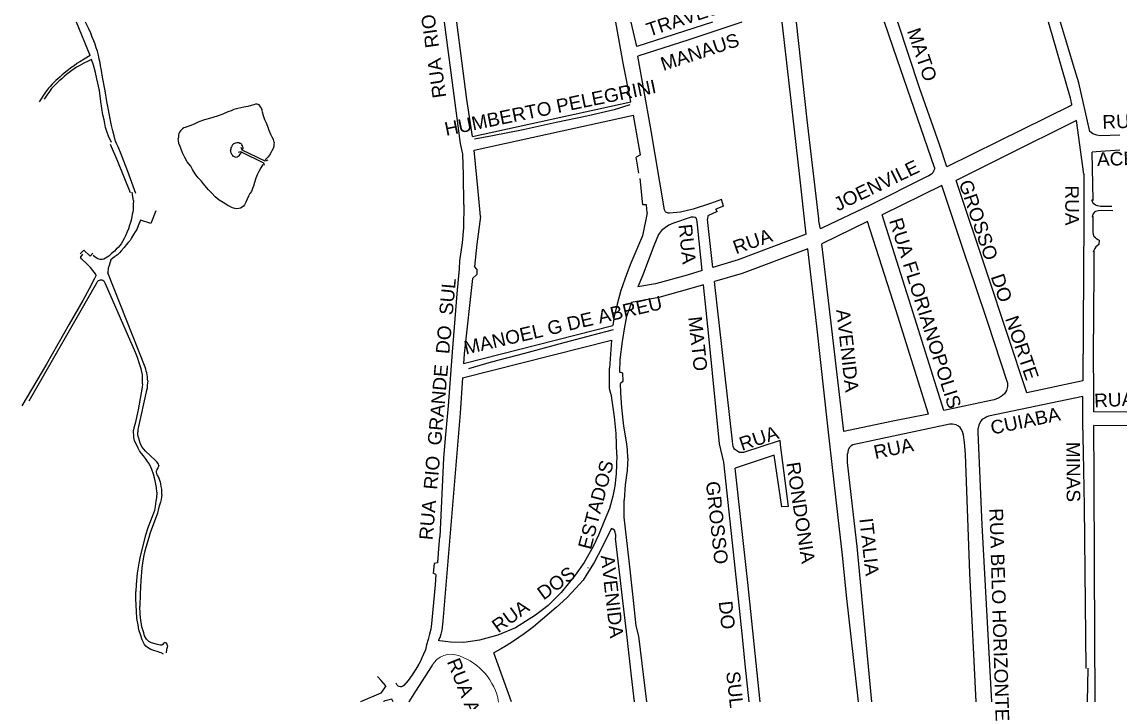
# Model space of a CAD drawing. Header units: millimetres. Extents: x 583 to 26013, y 350 to 21391.
# Drawn here: x 14284 to 15091, y 17384 to 17884 of the extents above; entities that cross this region are included whole.
import ezdxf

# ---------------------------------------------------------------- set-up
doc = ezdxf.new("R2010")
doc.units = ezdxf.units.MM
for name, color, linetype in [('105-QUADRAS_ESTRADAS', 80, 'Continuous'), ('110-CERCA_DE_ARAME', 10, 'Continuous'), ('115-PONTES_E_VIADUTO', 210, 'Continuous'), ('145-', 130, 'Continuous'), ('LINE', 7, 'Continuous')]:
    doc.layers.add(name, color=color, linetype=linetype)
doc.styles.add('EU', font='arial.ttf', dxfattribs={"height": 10})

msp = doc.modelspace()

# ---------------------------------------------------------------- linework, layer by layer
at = {"color": 0, "linetype": 'Continuous'}
for p, q in [((14615.27015, 17799.66581), (14731.67995, 17825.15652)), ((14616.4403, 17789.6851), (14733.53534, 17815.32587)), ((14608.69255, 17632.73041), (14718.54989, 17660.65662)), ((14608.07479, 17622.25533), (14717.43291, 17650.05464)), ((15126.69072, 17596.97483), (15071.98746, 17597.17615)), ((15127.09564, 17586.97327), (15072.0349, 17587.17591))]:
    msp.add_line(p, q, dxfattribs=at)
at = {"color": 0, "linetype": 'Continuous', "lineweight": 20}
msp.add_line((14700.46751, 17482.68237, 3.65138), (14699.71647, 17482.6877, 3.57248), dxfattribs=at)
at = {"color": 0, "linetype": 'Continuous'}
for points in [[(14872.91551, 17732.70241), (14870.95533, 17731.95672)], [(14860.53867, 17727.99399), (14810.4513, 17708.93963), (14792.03351, 17703.49234)], [(14861.8418, 17717.03043), (14813.40602, 17699.07247), (14793.2043, 17693.09756)], [(14784.13578, 17701.15648), (14773.02898, 17697.8715), (14749.89853, 17691.51724), (14736.87177, 17689.09042)], [(14785.19076, 17690.72745), (14775.85411, 17687.96602), (14752.21003, 17681.47065), (14732.17735, 17677.73866)]]:
    msp.add_lwpolyline(points, dxfattribs=at)
at = {"color": 0, "linetype": 'Continuous', "lineweight": 20}
for centre, radius, start, end in [((14599.70638, 17402.63054), 16.36397, 68.57673785, 150.84589757), ((14590.93577, 17376.12418), 44.26844, 10.1197455, 70.54047735)]:
    msp.add_arc(centre, radius, start, end, dxfattribs=at)
at = {"layer": '105-QUADRAS_ESTRADAS', "color": 0, "linetype": 'Continuous'}
for p, q in [((14334.31551, 17859.30241), (14324.31551, 17883.90241)), ((14606.61551, 17794.70241), (14594.81551, 17883.90241)), ((14726.21551, 17852.30241), (14720.71551, 17883.90241)), ((14736.11551, 17866.00241), (14731.91551, 17883.90241)), ((14791.71551, 17883.90241), (14736.11551, 17866.00241)), ((14813.21551, 17883.90241), (14774.31551, 17870.70241)), ((14849.71551, 17824.00241), (14842.81551, 17883.90241)), ((14861.31551, 17811.90241), (14853.41551, 17883.90241)), ((14927.41551, 17856.70241), (14918.21551, 17883.90241)), ((15041.61551, 17873.80241), (15038.51551, 17883.90241)), ((15051.01551, 17871.50241), (15047.51551, 17883.90241)), ((14774.31551, 17870.70241), (14736.71551, 17858.70241)), ((15054.81551, 17828.00241), (15041.61551, 17873.80241)), ((15057.91551, 17848.80241), (15051.01551, 17871.50241)), ((14334.31551, 17859.30241), (14329.91551, 17856.60241)), ((14746.11551, 17806.90241), (14736.71551, 17858.70241)), ((14322.51551, 17851.80241), (14320.21551, 17850.20241)), ((14324.61551, 17853.30241), (14322.51551, 17851.80241)), ((14324.31551, 17850.60241), (14322.51551, 17849.50241)), ((14326.21551, 17851.60241), (14324.31551, 17850.60241)), ((14326.71551, 17854.70241), (14324.61551, 17853.30241)), ((14328.01551, 17852.60241), (14326.21551, 17851.60241)), ((14329.91551, 17856.60241), (14326.71551, 17854.70241)), ((14330.21551, 17853.90241), (14328.01551, 17852.60241)), ((14332.31551, 17854.90241), (14330.21551, 17853.90241)), ((14335.31551, 17856.30241), (14332.31551, 17854.90241)), ((14336.81551, 17852.10241), (14335.31551, 17856.30241)), ((14338.21551, 17846.80241), (14336.81551, 17852.10241)), ((14731.67995, 17825.15652), (14726.21551, 17852.30241)), ((14954.81551, 17776.90241), (14927.41551, 17856.70241)), ((14312.21551, 17843.60241), (14310.51551, 17842.10241)), ((14313.71551, 17845.00241), (14312.21551, 17843.60241)), ((14315.21551, 17843.90241), (14313.41551, 17842.20241)), ((14314.91551, 17846.10241), (14313.71551, 17845.00241)), ((14316.51551, 17847.30241), (14314.91551, 17846.10241)), ((14317.01551, 17845.40241), (14315.21551, 17843.90241)), ((14318.41551, 17848.80241), (14316.51551, 17847.30241)), ((14319.01551, 17846.90241), (14317.01551, 17845.40241)), ((14320.21551, 17850.20241), (14318.41551, 17848.80241)), ((14320.91551, 17848.20241), (14319.01551, 17846.90241)), ((14322.51551, 17849.50241), (14320.91551, 17848.20241)), ((14339.21551, 17842.10241), (14338.21551, 17846.80241)), ((15060.81551, 17839.20241), (15057.91551, 17848.80241)), ((14303.71551, 17835.20241), (14302.21551, 17833.30241)), ((14304.91551, 17836.60241), (14303.71551, 17835.20241)), ((14306.01551, 17835.00241), (14304.51551, 17832.90241)), ((14306.31551, 17838.10241), (14304.91551, 17836.60241)), ((14307.31551, 17836.60241), (14306.01551, 17835.00241)), ((14307.71551, 17839.50241), (14306.31551, 17838.10241)), ((14308.51551, 17837.80241), (14307.31551, 17836.60241)), ((14309.21551, 17840.80241), (14307.71551, 17839.50241)), ((14310.01551, 17839.20241), (14308.51551, 17837.80241)), ((14310.51551, 17842.10241), (14309.21551, 17840.80241)), ((14311.61551, 17840.70241), (14310.01551, 17839.20241)), ((14313.41551, 17842.20241), (14311.61551, 17840.70241)), ((14341.11551, 17833.50241), (14339.21551, 17842.10241)), ((14958.51551, 17793.90241), (14943.81551, 17835.60241)), ((15069.01551, 17803.40241), (15060.81551, 17839.20241)), ((14301.01551, 17831.60241), (14296.91551, 17825.10241)), ((14302.61551, 17830.10241), (14300.41551, 17827.10241)), ((14302.21551, 17833.30241), (14301.01551, 17831.60241)), ((14304.51551, 17832.90241), (14302.61551, 17830.10241)), ((14342.11551, 17825.50241), (14341.11551, 17833.50241)), ((14615.27015, 17799.66581), (14611.21551, 17826.90241)), ((15055.31551, 17826.00241), (15054.81551, 17828.00241)), ((14343.71551, 17815.60241), (14342.11551, 17825.50241)), ((15055.41551, 17822.70241), (15054.81551, 17822.20241)), ((15055.51551, 17824.00241), (15055.31551, 17826.00241)), ((15055.51551, 17824.00241), (15055.41551, 17822.70241)), ((14344.51551, 17812.00241), (14343.71551, 17815.60241)), ((14345.11551, 17809.30241), (14344.51551, 17812.00241)), ((14738.81551, 17786.20241), (14733.53534, 17815.32587)), ((14869.81551, 17739.30241), (14861.31551, 17811.90241)), ((15059.11551, 17811.50241), (15006.01551, 17785.00241)), ((15064.51551, 17772.10241), (15059.11551, 17811.50241)), ((14345.71551, 17806.30241), (14345.11551, 17809.30241)), ((14346.61551, 17803.30241), (14345.71551, 17806.30241)), ((14347.71551, 17799.90241), (14346.61551, 17803.30241)), ((14756.41551, 17745.80241), (14746.11551, 17806.90241)), ((15071.21551, 17801.70241), (15069.01551, 17803.40241)), ((14349.91551, 17795.40241), (14347.71551, 17799.90241)), ((14608.21551, 17786.80241), (14606.61551, 17794.70241)), ((15001.61551, 17796.00241), (14963.81551, 17777.40241)), ((15074.11551, 17800.70241), (15071.21551, 17801.70241)), ((15076.91551, 17800.20241), (15074.11551, 17800.70241)), ((15091.11551, 17800.80241), (15076.91551, 17800.20241)), ((14354.71551, 17781.30241), (14349.21551, 17793.90241)), ((14608.61551, 17771.50241), (14608.21551, 17786.80241)), ((14619.41551, 17759.60241), (14616.4403, 17789.6851)), ((14738.81551, 17786.20241), (14735.71551, 17784.50241)), ((14963.81551, 17777.40241), (14958.51551, 17793.90241)), ((15073.61551, 17788.50241), (15070.71551, 17788.30241)), ((15071.41551, 17752.60241), (15070.71551, 17788.30241)), ((15091.11551, 17789.70241), (15073.61551, 17788.50241)), ((14363.91551, 17758.20241), (14354.71551, 17781.30241)), ((14737.51551, 17772.80241), (14735.71551, 17784.50241)), ((15006.01551, 17785.00241), (14970.71551, 17767.30241)), ((14860.53867, 17727.99399), (14855.61551, 17772.30241)), ((14949.01551, 17770.00241), (14907.01551, 17749.10241)), ((14950.71551, 17770.70241), (14949.01551, 17770.00241)), ((14952.61551, 17772.00241), (14950.71551, 17770.70241)), ((14953.71551, 17773.10241), (14952.61551, 17772.00241)), ((14954.21551, 17774.30241), (14953.71551, 17773.10241)), ((14954.81551, 17775.70241), (14954.21551, 17774.30241)), ((14954.81551, 17776.90241), (14954.81551, 17775.70241)), ((14740.41551, 17749.40241), (14738.51551, 17768.90241)), ((14960.31551, 17763.60241), (14916.41551, 17742.20241)), ((14993.71551, 17698.40241), (14970.71551, 17767.30241)), ((14365.81551, 17755.40241), (14365.11551, 17758.70241)), ((14366.11551, 17752.60241), (14365.81551, 17755.40241)), ((14621.11551, 17740.90241), (14619.41551, 17759.60241)), ((14365.91551, 17746.00241), (14365.61551, 17744.10241)), ((14366.01551, 17748.00241), (14365.91551, 17746.00241)), ((14366.11551, 17752.60241), (14366.01551, 17750.00241)), ((14366.01551, 17750.00241), (14366.01551, 17748.00241)), ((14743.11551, 17749.60241), (14740.41551, 17749.40241)), ((14743.71551, 17743.70241), (14743.11551, 17749.60241)), ((14756.61551, 17745.20241), (14756.41551, 17745.80241)), ((14777.51551, 17746.30241), (14768.21551, 17744.20241)), ((14790.11551, 17750.40241), (14777.51551, 17746.30241)), ((14798.21551, 17753.50241), (14790.11551, 17750.40241)), ((14799.71551, 17748.40241), (14794.11551, 17746.40241)), ((14795.01551, 17744.50241), (14794.11551, 17746.40241)), ((14799.71551, 17748.40241), (14798.21551, 17753.50241)), ((14907.01551, 17749.10241), (14872.91551, 17732.70241)), ((15071.11551, 17751.20241), (15070.51551, 17753.10241)), ((15072.01551, 17750.10241), (15071.11551, 17751.20241)), ((15073.11551, 17749.30241), (15072.01551, 17750.10241)), ((15074.61551, 17748.70241), (15073.11551, 17749.30241)), ((15076.81551, 17748.20241), (15074.61551, 17748.70241)), ((15085.11551, 17748.30241), (15076.81551, 17748.20241)), ((14364.41551, 17738.20241), (14364.01551, 17736.60241)), ((14364.91551, 17740.70241), (14364.41551, 17738.20241)), ((14365.31551, 17742.50241), (14364.91551, 17740.70241)), ((14365.61551, 17744.10241), (14365.31551, 17742.50241)), ((14371.41551, 17738.20241), (14369.71551, 17734.10241)), ((14378.81551, 17735.70241), (14371.41551, 17738.20241)), ((14382.71551, 17745.10241), (14378.81551, 17735.70241)), ((14743.71551, 17743.70241), (14740.21551, 17726.70241)), ((14757.11551, 17744.40241), (14756.61551, 17745.20241)), ((14757.51551, 17744.00241), (14757.11551, 17744.40241)), ((14759.11551, 17743.40241), (14757.51551, 17744.00241)), ((14760.21551, 17743.30241), (14759.11551, 17743.40241)), ((14768.21551, 17744.20241), (14760.21551, 17743.30241)), ((14776.01551, 17740.30241), (14763.11551, 17736.10241)), ((14777.61551, 17740.50241), (14776.01551, 17740.30241)), ((14779.01551, 17740.20241), (14777.61551, 17740.50241)), ((14779.71551, 17739.70241), (14779.01551, 17740.20241)), ((14780.21551, 17738.40241), (14779.71551, 17739.70241)), ((14780.41551, 17737.10241), (14780.21551, 17738.40241)), ((14788.21551, 17741.50241), (14788.01551, 17738.90241)), ((14788.31551, 17736.50241), (14788.01551, 17738.90241)), ((14795.01551, 17744.50241), (14788.21551, 17741.50241)), ((14869.91551, 17737.50241), (14869.81551, 17739.30241)), ((14870.95533, 17731.95672), (14869.91551, 17737.50241)), ((14937.71551, 17674.70241), (14916.41551, 17742.20241)), ((15064.51551, 17739.00241), (15063.91551, 17620.00241)), ((15071.31551, 17742.60241), (15070.71551, 17740.40241)), ((15072.41551, 17744.10241), (15071.31551, 17742.60241)), ((15071.41551, 17729.40241), (15071.41551, 17740.90241)), ((15073.21551, 17744.60241), (15072.41551, 17744.10241)), ((15075.01551, 17745.10241), (15073.21551, 17744.60241)), ((15077.81551, 17745.20241), (15075.01551, 17745.10241)), ((15086.01551, 17745.00241), (15077.81551, 17745.20241)), ((14361.61551, 17729.60241), (14360.41551, 17726.80241)), ((14362.41551, 17731.90241), (14361.61551, 17729.60241)), ((14363.31551, 17734.50241), (14362.41551, 17731.90241)), ((14364.01551, 17736.60241), (14363.31551, 17734.50241)), ((14367.51551, 17729.70241), (14366.11551, 17727.60241)), ((14368.61551, 17731.40241), (14367.51551, 17729.70241)), ((14369.71551, 17734.10241), (14368.61551, 17731.40241)), ((14754.21551, 17730.60241), (14751.91551, 17727.70241)), ((14757.11551, 17732.90241), (14754.21551, 17730.60241)), ((14759.61551, 17734.50241), (14757.11551, 17732.90241)), ((14763.11551, 17736.10241), (14759.61551, 17734.50241)), ((14780.71551, 17734.80241), (14780.41551, 17737.10241)), ((14784.13578, 17701.15648), (14780.71551, 17734.80241)), ((14792.03351, 17703.49234), (14788.31551, 17736.50241)), ((14905.71551, 17737.20241), (14872.01551, 17720.80241)), ((14926.61551, 17671.50241), (14905.71551, 17737.20241)), ((14358.11551, 17722.60241), (14357.01551, 17720.90241)), ((14359.41551, 17724.70241), (14358.11551, 17722.60241)), ((14360.41551, 17726.80241), (14359.41551, 17724.70241)), ((14362.31551, 17721.70241), (14360.91551, 17720.00241)), ((14363.61551, 17723.30241), (14362.31551, 17721.70241)), ((14364.81551, 17725.20241), (14363.61551, 17723.30241)), ((14366.11551, 17727.60241), (14364.81551, 17725.20241)), ((14751.91551, 17727.70241), (14748.61551, 17719.30241)), ((15071.81551, 17727.60241), (15071.41551, 17729.40241)), ((15072.21551, 17726.00241), (15071.81551, 17727.60241)), ((15073.21551, 17725.10241), (15072.21551, 17726.00241)), ((15073.81551, 17724.40241), (15073.21551, 17725.10241)), ((15074.91551, 17723.80241), (15073.81551, 17724.40241)), ((15075.81551, 17723.60241), (15074.91551, 17723.80241)), ((15075.81551, 17723.60241), (15075.51551, 17720.20241)), ((14329.71551, 17716.20241), (14327.01551, 17713.40241)), ((14334.41551, 17711.70241), (14329.71551, 17716.20241)), ((14336.41551, 17713.90241), (14334.41551, 17711.70241)), ((14350.11551, 17713.60241), (14348.01551, 17711.80241)), ((14352.11551, 17715.50241), (14350.11551, 17713.60241)), ((14353.41551, 17716.80241), (14352.11551, 17715.50241)), ((14354.91551, 17718.20241), (14353.41551, 17716.80241)), ((14355.81551, 17714.30241), (14354.31551, 17712.70241)), ((14356.11551, 17719.70241), (14354.91551, 17718.20241)), ((14357.11551, 17715.70241), (14355.81551, 17714.30241)), ((14357.01551, 17720.90241), (14356.11551, 17719.70241)), ((14359.21551, 17718.10241), (14357.11551, 17715.70241)), ((14360.91551, 17720.00241), (14359.21551, 17718.10241)), ((14618.61551, 17720.50241), (14616.81551, 17704.20241)), ((14748.61551, 17719.30241), (14740.31551, 17697.30241)), ((14868.41551, 17660.20241), (14861.8418, 17717.03043)), ((14879.01551, 17662.40241), (14872.01551, 17720.80241)), ((15072.01551, 17716.00241), (15071.51551, 17714.60241)), ((15072.71551, 17717.40241), (15072.01551, 17716.00241)), ((15073.51551, 17718.60241), (15072.71551, 17717.40241)), ((15074.21551, 17719.20241), (15073.51551, 17718.60241)), ((15075.51551, 17720.20241), (15074.21551, 17719.20241)), ((14327.51551, 17711.60241), (14327.31551, 17711.30241)), ((14327.31551, 17711.30241), (14327.31551, 17710.80241)), ((14328.01551, 17709.90241), (14327.31551, 17710.80241)), ((14328.71551, 17713.10241), (14327.51551, 17711.60241)), ((14331.91551, 17706.10241), (14328.01551, 17709.90241)), ((14334.51551, 17703.40241), (14331.91551, 17706.10241)), ((14338.11551, 17711.00241), (14336.51551, 17712.30241)), ((14340.01551, 17709.90241), (14338.11551, 17711.00241)), ((14341.61551, 17709.40241), (14340.01551, 17709.90241)), ((14343.21551, 17709.30241), (14341.61551, 17709.40241)), ((14344.41551, 17709.60241), (14343.21551, 17709.30241)), ((14345.51551, 17710.20241), (14344.41551, 17709.60241)), ((14348.01551, 17711.80241), (14345.51551, 17710.20241)), ((14349.51551, 17709.00241), (14348.21551, 17704.90241)), ((14352.21551, 17711.30241), (14349.51551, 17709.00241)), ((14354.31551, 17712.70241), (14352.21551, 17711.30241)), ((14605.71551, 17708.40241), (14605.61551, 17702.50241)), ((14731.61551, 17706.60241), (14728.41551, 17698.30241)), ((14985.01551, 17690.00241), (14977.11551, 17712.90241)), ((14337.31551, 17700.00241), (14334.51551, 17703.40241)), ((14338.31551, 17698.80241), (14337.31551, 17700.00241)), ((14338.61551, 17697.20241), (14337.41551, 17695.20241)), ((14338.61551, 17698.00241), (14338.31551, 17698.80241)), ((14338.61551, 17698.00241), (14338.61551, 17697.20241)), ((14347.51551, 17702.80241), (14347.41551, 17699.40241)), ((14374.81551, 17630.10241), (14347.41551, 17699.40241)), ((14348.21551, 17704.90241), (14347.51551, 17702.80241)), ((14618.41551, 17698.20241), (14615.31551, 17695.20241)), ((14618.61551, 17702.20241), (14616.81551, 17704.20241)), ((14618.61551, 17702.20241), (14618.41551, 17698.20241)), ((14728.41551, 17698.30241), (14724.41551, 17686.50241)), ((14740.31551, 17697.30241), (14736.87177, 17689.09042)), ((15022.71551, 17611.30241), (14993.71551, 17698.40241)), ((14338.91551, 17691.90241), (14289.31551, 17605.10241)), ((14337.41551, 17695.20241), (14333.71551, 17687.60241)), ((14339.41551, 17692.80241), (14338.91551, 17691.90241)), ((14340.11551, 17693.50241), (14339.41551, 17692.80241)), ((14340.91551, 17693.90241), (14340.11551, 17693.50241)), ((14341.61551, 17694.10241), (14340.91551, 17693.90241)), ((14342.31551, 17694.20241), (14341.61551, 17694.10241)), ((14343.11551, 17694.10241), (14342.31551, 17694.20241)), ((14343.61551, 17693.80241), (14343.11551, 17694.10241)), ((14344.31551, 17693.40241), (14343.61551, 17693.80241)), ((14344.81551, 17692.80241), (14344.31551, 17693.40241)), ((14345.51551, 17691.50241), (14344.81551, 17692.80241)), ((14367.61551, 17640.80241), (14345.51551, 17691.50241)), ((14615.31551, 17695.20241), (14609.11551, 17639.90241)), ((14788.91551, 17653.00241), (14785.19076, 17690.72745)), ((14806.41551, 17575.80241), (14793.2043, 17693.09756)), ((14333.71551, 17687.60241), (14328.91551, 17679.10241)), ((14603.91551, 17684.00241), (14600.31551, 17641.10241)), ((14724.41551, 17686.50241), (14721.71551, 17676.40241)), ((14328.91551, 17679.10241), (14318.81551, 17661.70241)), ((14721.71551, 17676.40241), (14719.51551, 17667.30241)), ((14732.17735, 17677.73866), (14728.51551, 17667.30241)), ((14961.81551, 17598.30241), (14937.71551, 17674.70241)), ((14719.51551, 17667.30241), (14718.54989, 17660.65662)), ((14728.51551, 17667.30241), (14727.01551, 17659.80241)), ((14950.31551, 17595.50241), (14926.61551, 17671.50241)), ((14318.81551, 17661.70241), (14302.21551, 17632.30241)), ((14727.01551, 17659.80241), (14725.21551, 17649.00241)), ((14876.61551, 17584.60241), (14868.41551, 17660.20241)), ((14888.31551, 17582.90241), (14879.01551, 17662.40241)), ((15003.51551, 17633.70241), (14994.01551, 17662.90241)), ((14717.43291, 17650.05464), (14716.01551, 17629.50241)), ((14725.21551, 17649.00241), (14723.61551, 17635.70241)), ((14369.01551, 17637.30241), (14367.61551, 17640.80241)), ((14370.41551, 17633.40241), (14369.01551, 17637.30241)), ((14371.11551, 17631.20241), (14370.41551, 17633.40241)), ((14609.11551, 17639.90241), (14608.69255, 17632.73041)), ((14723.61551, 17635.70241), (14723.31551, 17626.40241)), ((15008.41551, 17618.80241), (15003.51551, 17633.70241)), ((14302.21551, 17632.30241), (14284.21551, 17601.60241)), ((14371.71551, 17628.90241), (14371.11551, 17631.20241)), ((14372.21551, 17626.70241), (14371.71551, 17628.90241)), ((14372.81551, 17624.40241), (14372.21551, 17626.70241)), ((14375.31551, 17628.70241), (14374.81551, 17630.10241)), ((14375.61551, 17627.20241), (14375.31551, 17628.70241)), ((14375.91551, 17626.00241), (14375.61551, 17627.20241)), ((14376.31551, 17624.50241), (14375.91551, 17626.00241)), ((14716.11551, 17614.20241), (14716.01551, 17629.50241)), ((14725.91551, 17625.60241), (14723.31551, 17626.40241)), ((14726.11551, 17619.80241), (14725.91551, 17625.60241)), ((14372.91551, 17617.90241), (14372.51551, 17615.40241)), ((14372.91551, 17622.10241), (14372.81551, 17624.40241)), ((14372.91551, 17617.90241), (14372.91551, 17622.10241)), ((14376.31551, 17616.90241), (14376.11551, 17614.80241)), ((14376.51551, 17623.00241), (14376.31551, 17624.50241)), ((14376.51551, 17618.70241), (14376.31551, 17616.90241)), ((14376.51551, 17621.40241), (14376.51551, 17623.00241)), ((14376.61551, 17620.20241), (14376.51551, 17621.40241)), ((14376.61551, 17620.20241), (14376.51551, 17618.70241)), ((14608.07479, 17622.25533), (14606.21551, 17596.30241)), ((14726.11551, 17619.80241), (14724.11551, 17618.10241)), ((14724.31551, 17611.20241), (14724.11551, 17618.10241)), ((15008.41551, 17618.80241), (15008.41551, 17615.90241)), ((15063.91551, 17620.00241), (15022.71551, 17611.30241)), ((14372.51551, 17615.40241), (14369.51551, 17598.70241)), ((14375.51551, 17612.00241), (14369.91551, 17586.60241)), ((14376.11551, 17614.80241), (14375.51551, 17612.00241)), ((14725.01551, 17600.30241), (14724.31551, 17611.20241)), ((15063.81551, 17608.50241), (14994.61551, 17594.00241)), ((15003.91551, 17608.60241), (15001.51551, 17607.30241)), ((15006.21551, 17610.60241), (15003.91551, 17608.60241)), ((15007.71551, 17613.00241), (15006.21551, 17610.60241)), ((15008.41551, 17615.90241), (15007.71551, 17613.00241)), ((15063.91551, 17589.40241), (15063.81551, 17608.50241)), ((14996.21551, 17605.60241), (14961.81551, 17598.30241)), ((14998.61551, 17606.10241), (14996.21551, 17605.60241)), ((15001.51551, 17607.30241), (14998.61551, 17606.10241)), ((14369.51551, 17598.70241), (14367.41551, 17588.70241)), ((14726.61551, 17586.80241), (14725.01551, 17600.30241)), ((14950.31551, 17595.50241), (14924.21551, 17590.30241)), ((14991.81551, 17592.70241), (14990.61551, 17592.10241)), ((14992.91551, 17593.40241), (14991.81551, 17592.70241)), ((14994.61551, 17594.00241), (14992.91551, 17593.40241)), ((14366.31551, 17585.40241), (14366.11551, 17583.70241)), ((14367.41551, 17588.70241), (14366.31551, 17585.40241)), ((14369.41551, 17584.50241), (14369.31551, 17582.60241)), ((14369.91551, 17586.60241), (14369.41551, 17584.50241)), ((14728.41551, 17575.20241), (14726.61551, 17586.80241)), ((14924.21551, 17590.30241), (14888.31551, 17582.90241)), ((14966.01551, 17588.10241), (14913.31551, 17577.00241)), ((14968.11551, 17588.30241), (14966.01551, 17588.10241)), ((14970.81551, 17587.80241), (14968.11551, 17588.30241)), ((14972.51551, 17586.80241), (14970.81551, 17587.80241)), ((14973.61551, 17585.70241), (14972.51551, 17586.80241)), ((14974.41551, 17584.50241), (14973.61551, 17585.70241)), ((14975.31551, 17582.80241), (14974.41551, 17584.50241)), ((14987.51551, 17587.60241), (14986.81551, 17585.20241)), ((14986.81551, 17582.10241), (14986.81551, 17585.20241)), ((14988.71551, 17590.10241), (14987.51551, 17587.60241)), ((14989.71551, 17591.40241), (14988.71551, 17590.10241)), ((14990.61551, 17592.10241), (14989.71551, 17591.40241)), ((15064.41551, 17567.70241), (15063.91551, 17589.40241)), ((14366.21551, 17582.00241), (14366.11551, 17583.70241)), ((14366.31551, 17580.10241), (14366.21551, 17582.00241)), ((14366.41551, 17578.40241), (14366.31551, 17580.10241)), ((14367.01551, 17576.30241), (14366.41551, 17578.40241)), ((14367.71551, 17574.50241), (14367.01551, 17576.30241)), ((14369.31551, 17580.80241), (14369.31551, 17582.60241)), ((14369.71551, 17579.10241), (14369.31551, 17580.80241)), ((14370.31551, 17577.10241), (14369.71551, 17579.10241)), ((14370.81551, 17575.00241), (14370.31551, 17577.10241)), ((14841.31551, 17576.20241), (14814.51551, 17567.50241)), ((14841.71551, 17573.10241), (14841.31551, 17576.20241)), ((14913.31551, 17577.00241), (14894.91551, 17573.10241)), ((14976.21551, 17580.10241), (14975.31551, 17582.80241)), ((14976.91551, 17574.70241), (14976.21551, 17580.10241)), ((14368.81551, 17572.30241), (14367.71551, 17574.50241)), ((14369.61551, 17570.50241), (14368.81551, 17572.30241)), ((14370.61551, 17568.50241), (14369.61551, 17570.50241)), ((14372.11551, 17566.70241), (14370.61551, 17568.50241)), ((14371.61551, 17573.10241), (14370.81551, 17575.00241)), ((14372.51551, 17571.40241), (14371.61551, 17573.10241)), ((14375.01551, 17568.40241), (14372.51551, 17571.40241)), ((14378.41551, 17565.20241), (14375.01551, 17568.40241)), ((14729.21551, 17569.60241), (14728.41551, 17575.20241)), ((14729.51551, 17563.10241), (14729.21551, 17569.60241)), ((14800.01551, 17560.20241), (14796.81551, 17573.80241)), ((14806.71551, 17573.30241), (14806.41551, 17575.80241)), ((14806.91551, 17571.70241), (14806.71551, 17573.30241)), ((14807.31551, 17570.60241), (14806.91551, 17571.70241)), ((14807.91551, 17569.80241), (14807.31551, 17570.60241)), ((14808.81551, 17569.00241), (14807.91551, 17569.80241)), ((14810.31551, 17568.00241), (14808.81551, 17569.00241)), ((14847.51551, 17527.80241), (14841.71551, 17573.10241)), ((14891.31551, 17569.10241), (14890.91551, 17566.50241)), ((14892.21551, 17570.70241), (14891.31551, 17569.10241)), ((14893.71551, 17572.30241), (14892.21551, 17570.70241)), ((14894.91551, 17573.10241), (14893.71551, 17572.30241)), ((14977.71551, 17566.10241), (14976.91551, 17574.70241)), ((14373.51551, 17564.90241), (14372.11551, 17566.70241)), ((14375.01551, 17563.00241), (14373.51551, 17564.90241)), ((14376.51551, 17560.80241), (14375.01551, 17563.00241)), ((14377.91551, 17558.70241), (14376.51551, 17560.80241)), ((14382.31551, 17561.50241), (14378.41551, 17565.20241)), ((14383.41551, 17560.40241), (14382.31551, 17561.50241)), ((14384.21551, 17559.40241), (14383.41551, 17560.40241)), ((14594.11551, 17563.30241), (14591.21551, 17505.40241)), ((14729.51551, 17563.10241), (14728.91551, 17554.10241)), ((14810.91551, 17459.80241), (14800.01551, 17560.20241)), ((14836.91551, 17565.40241), (14808.41551, 17555.90241)), ((14811.61551, 17567.40241), (14810.31551, 17568.00241)), ((14812.71551, 17567.30241), (14811.61551, 17567.40241)), ((14814.51551, 17567.50241), (14812.71551, 17567.30241)), ((14842.71551, 17527.40241), (14836.91551, 17565.40241)), ((14890.91551, 17563.90241), (14890.91551, 17566.50241)), ((14891.01551, 17560.10241), (14890.91551, 17563.90241)), ((14894.61551, 17527.90241), (14891.01551, 17560.10241)), ((14980.91551, 17478.60241), (14977.71551, 17566.10241)), ((14378.81551, 17556.70241), (14377.91551, 17558.70241)), ((14379.61551, 17554.80241), (14378.81551, 17556.70241)), ((14380.91551, 17551.40241), (14379.61551, 17554.80241)), ((14383.41551, 17555.00241), (14383.11551, 17553.90241)), ((14383.11551, 17553.00241), (14383.11551, 17553.90241)), ((14383.21551, 17552.00241), (14383.11551, 17553.00241)), ((14383.51551, 17550.90241), (14383.21551, 17552.00241)), ((14384.01551, 17556.10241), (14383.41551, 17555.00241)), ((14384.51551, 17557.00241), (14384.01551, 17556.10241)), ((14384.61551, 17558.70241), (14384.21551, 17559.40241)), ((14384.71551, 17557.80241), (14384.51551, 17557.00241)), ((14384.71551, 17557.80241), (14384.61551, 17558.70241)), ((14728.91551, 17554.10241), (14727.61551, 17543.70241)), ((14812.71551, 17515.90241), (14808.41551, 17555.90241)), ((14381.71551, 17548.80241), (14380.91551, 17551.40241)), ((14382.01551, 17546.60241), (14381.71551, 17548.80241)), ((14382.61551, 17544.20241), (14382.01551, 17546.60241)), ((14383.11551, 17541.60241), (14382.61551, 17544.20241)), ((14384.31551, 17549.90241), (14383.51551, 17550.90241)), ((14385.11551, 17548.30241), (14384.31551, 17549.90241)), ((14385.51551, 17546.90241), (14385.11551, 17548.30241)), ((14386.11551, 17545.50241), (14385.51551, 17546.90241)), ((14386.31551, 17544.30241), (14386.11551, 17545.50241)), ((14386.61551, 17542.50241), (14386.31551, 17544.30241)), ((14383.31551, 17538.30241), (14383.01551, 17534.10241)), ((14383.31551, 17538.30241), (14383.11551, 17541.60241)), ((14386.91551, 17540.50241), (14386.61551, 17542.50241)), ((14387.01551, 17536.50241), (14386.71551, 17534.70241)), ((14387.01551, 17538.90241), (14386.91551, 17540.50241)), ((14387.01551, 17536.50241), (14387.01551, 17538.90241)), ((14727.61551, 17543.70241), (14726.71551, 17532.30241)), ((14382.11551, 17527.80241), (14381.51551, 17524.80241)), ((14382.71551, 17531.50241), (14382.11551, 17527.80241)), ((14383.01551, 17534.10241), (14382.71551, 17531.50241)), ((14385.41551, 17528.60241), (14384.61551, 17526.10241)), ((14386.01551, 17530.90241), (14385.41551, 17528.60241)), ((14386.51551, 17532.90241), (14386.01551, 17530.90241)), ((14386.71551, 17534.70241), (14386.51551, 17532.90241)), ((14726.71551, 17519.80241), (14726.71551, 17532.30241)), ((14847.51551, 17527.80241), (14842.71551, 17527.40241)), ((14898.01551, 17498.30241), (14894.61551, 17527.90241)), ((15066.31551, 17408.60241), (15065.01551, 17528.00241)), ((14380.21551, 17520.80241), (14378.41551, 17516.40241)), ((14383.71551, 17522.80241), (14378.51551, 17508.40241)), ((14381.51551, 17524.80241), (14380.21551, 17520.80241)), ((14384.61551, 17526.10241), (14383.71551, 17522.80241)), ((14730.41551, 17487.80241), (14726.71551, 17519.80241)), ((14377.01551, 17512.70241), (14374.81551, 17505.80241)), ((14378.41551, 17516.40241), (14377.01551, 17512.70241)), ((14717.41551, 17511.80241), (14710.71551, 17497.70241)), ((14817.71551, 17471.90241), (14812.71551, 17515.90241)), ((14887.21551, 17491.90241), (14884.01551, 17519.50241)), ((14996.91551, 17384.00241), (14989.91551, 17514.20241)), ((14374.81551, 17505.80241), (14373.21551, 17499.70241)), ((14378.51551, 17508.40241), (14376.11551, 17500.80241)), ((14591.11551, 17505.40241), (14590.31551, 17496.70241)), ((14591.21551, 17505.40241), (14591.21551, 17505.40241)), ((14718.41551, 17510.90241), (14717.21551, 17511.00241)), ((14719.61551, 17510.20241), (14718.41551, 17510.90241)), ((14720.21551, 17508.80241), (14719.61551, 17510.20241)), ((14720.51551, 17507.30241), (14720.21551, 17508.80241)), ((14720.51551, 17507.30241), (14720.51551, 17504.40241)), ((14728.91551, 17431.40241), (14720.51551, 17504.40241)), ((14373.21551, 17499.70241), (14371.01551, 17491.10241)), ((14376.11551, 17500.80241), (14374.51551, 17495.20241)), ((14590.31551, 17496.70241), (14589.71551, 17486.20241)), ((14710.71551, 17497.70241), (14704.81551, 17486.50241)), ((14908.71551, 17384.00241), (14898.01551, 17498.30241)), ((14371.01551, 17491.10241), (14370.11551, 17485.90241)), ((14373.21551, 17489.10241), (14372.71551, 17486.10241)), ((14373.81551, 17491.80241), (14373.21551, 17489.10241)), ((14374.51551, 17495.20241), (14373.81551, 17491.80241)), ((14370.11551, 17485.90241), (14368.91551, 17478.70241)), ((14372.21551, 17482.70241), (14371.61551, 17473.20241)), ((14372.71551, 17486.10241), (14372.21551, 17482.70241)), ((14587.11551, 17485.70241), (14586.51551, 17478.60241)), ((14589.71551, 17486.20241), (14587.11551, 17485.70241)), ((14697.41551, 17486.40241), (14690.71551, 17477.30241)), ((14704.81551, 17486.50241), (14699.41551, 17477.90241)), ((14368.91551, 17478.70241), (14368.21551, 17470.40241)), ((14371.61551, 17473.20241), (14371.01551, 17463.40241)), ((14588.41551, 17477.60241), (14586.51551, 17478.60241)), ((14588.41551, 17477.60241), (14587.91551, 17470.20241)), ((14690.71551, 17477.30241), (14680.41551, 17464.50241)), ((14696.61551, 17473.40241), (14691.31551, 17467.70241)), ((14699.41551, 17477.90241), (14696.61551, 17473.40241)), ((14826.71551, 17384.00241), (14817.71551, 17471.90241)), ((14985.51551, 17384.00241), (14980.91551, 17478.60241)), ((14368.21551, 17470.40241), (14367.81551, 17465.20241)), ((14367.91551, 17460.10241), (14367.81551, 17465.20241)), ((14371.01551, 17463.40241), (14370.81551, 17454.10241)), ((14587.91551, 17470.20241), (14585.31551, 17444.10241)), ((14680.41551, 17464.50241), (14670.81551, 17454.80241)), ((14691.31551, 17467.70241), (14684.71551, 17460.50241)), ((14368.11551, 17454.90241), (14367.91551, 17460.10241)), ((14684.71551, 17460.50241), (14676.81551, 17453.40241)), ((14735.71551, 17440.00241), (14733.51551, 17460.90241)), ((14898.91551, 17384.00241), (14890.21551, 17462.20241)), ((14368.31551, 17450.60241), (14368.11551, 17454.90241)), ((14368.71551, 17445.30241), (14368.31551, 17450.60241)), ((14371.01551, 17449.10241), (14370.81551, 17454.10241)), ((14371.31551, 17445.90241), (14371.01551, 17449.10241)), ((14661.51551, 17447.80241), (14646.81551, 17438.50241)), ((14670.81551, 17454.80241), (14661.51551, 17447.80241)), ((14676.81551, 17453.40241), (14666.81551, 17444.80241)), ((14369.51551, 17440.70241), (14368.71551, 17445.30241)), ((14370.21551, 17437.00241), (14369.51551, 17440.70241)), ((14372.41551, 17439.30241), (14371.31551, 17445.90241)), ((14373.71551, 17434.70241), (14372.41551, 17439.30241)), ((14585.11551, 17441.40241), (14584.61551, 17437.50241)), ((14585.31551, 17444.10241), (14585.11551, 17441.40241)), ((14660.11551, 17439.20241), (14653.21551, 17434.10241)), ((14666.81551, 17444.80241), (14660.11551, 17439.20241)), ((14737.51551, 17432.30241), (14735.71551, 17440.00241)), ((14371.51551, 17432.80241), (14370.21551, 17437.00241)), ((14372.51551, 17429.60241), (14371.51551, 17432.80241)), ((14374.31551, 17432.70241), (14373.71551, 17434.70241)), ((14375.01551, 17431.40241), (14374.31551, 17432.70241)), ((14375.81551, 17430.10241), (14375.01551, 17431.40241)), ((14583.71551, 17433.90241), (14582.71551, 17429.80241)), ((14584.61551, 17437.50241), (14583.71551, 17433.90241)), ((14591.11551, 17431.20241), (14590.41551, 17429.10241)), ((14591.21551, 17431.20241), (14591.21551, 17431.20241)), ((14633.91551, 17433.10241), (14620.51551, 17429.50241)), ((14646.81551, 17438.50241), (14633.91551, 17433.10241)), ((14653.21551, 17434.10241), (14645.51551, 17428.70241)), ((14732.21551, 17402.90241), (14728.91551, 17431.40241)), ((14373.51551, 17427.60241), (14372.51551, 17429.60241)), ((14374.31551, 17426.10241), (14373.51551, 17427.60241)), ((14375.21551, 17425.00241), (14374.31551, 17426.10241)), ((14376.41551, 17424.00241), (14375.21551, 17425.00241)), ((14376.51551, 17429.30241), (14375.81551, 17430.10241)), ((14377.61551, 17423.20241), (14376.41551, 17424.00241)), ((14377.51551, 17428.30241), (14376.51551, 17429.30241)), ((14379.41551, 17427.50241), (14377.51551, 17428.30241)), ((14379.01551, 17422.50241), (14377.61551, 17423.20241)), ((14383.71551, 17426.30241), (14379.41551, 17427.50241)), ((14385.71551, 17425.80241), (14383.71551, 17426.30241)), ((14387.01551, 17425.80241), (14385.71551, 17425.80241)), ((14387.71551, 17426.20241), (14387.01551, 17425.80241)), ((14388.21551, 17427.00241), (14387.71551, 17426.20241)), ((14388.61551, 17427.50241), (14388.21551, 17427.00241)), ((14389.11551, 17427.60241), (14388.61551, 17427.50241)), ((14389.81551, 17427.50241), (14389.11551, 17427.60241)), ((14390.41551, 17427.20241), (14389.81551, 17427.50241)), ((14390.91551, 17426.50241), (14390.41551, 17427.20241)), ((14391.01551, 17424.00241), (14390.51551, 17422.50241)), ((14391.11551, 17425.30241), (14390.91551, 17426.50241)), ((14391.11551, 17425.30241), (14391.01551, 17424.00241)), ((14581.61551, 17426.00241), (14580.71551, 17422.40241)), ((14582.71551, 17429.80241), (14581.61551, 17426.00241)), ((14591.11551, 17429.00241), (14590.41551, 17429.10241)), ((14591.21551, 17429.00241), (14591.21551, 17429.00241)), ((14599.11551, 17427.90241), (14591.21551, 17429.00241)), ((14608.91551, 17427.70241), (14599.11551, 17427.90241)), ((14620.51551, 17429.50241), (14608.91551, 17427.70241)), ((14640.01551, 17425.30241), (14635.81551, 17422.70241)), ((14645.51551, 17428.70241), (14640.01551, 17425.30241)), ((14815.71551, 17411.80241), (14814.01551, 17429.50241)), ((14381.21551, 17421.70241), (14379.01551, 17422.50241)), ((14384.21551, 17420.70241), (14381.21551, 17421.70241)), ((14385.61551, 17420.40241), (14384.21551, 17420.70241)), ((14386.61551, 17420.10241), (14385.61551, 17420.40241)), ((14388.11551, 17419.00241), (14386.61551, 17420.10241)), ((14390.51551, 17422.50241), (14390.21551, 17420.00241)), ((14578.11551, 17416.40241), (14577.01551, 17413.90241)), ((14579.31551, 17419.10241), (14578.11551, 17416.40241)), ((14580.71551, 17422.40241), (14579.31551, 17419.10241)), ((14635.81551, 17422.70241), (14630.91551, 17420.10241)), ((14643.91551, 17384.00241), (14630.91551, 17420.10241)), ((14573.61551, 17408.00241), (14570.91551, 17403.80241)), ((14575.81551, 17411.70241), (14573.61551, 17408.00241)), ((14577.01551, 17413.90241), (14575.81551, 17411.70241)), ((15067.51551, 17408.90241), (15067.01551, 17384.00241)), ((14548.11551, 17399.80241), (14545.61551, 17402.80241)), ((14551.61551, 17395.80241), (14548.11551, 17399.80241)), ((14568.01551, 17399.80241), (14564.91551, 17396.10241)), ((14570.91551, 17403.80241), (14568.01551, 17399.80241)), ((14734.41551, 17384.00241), (14732.21551, 17402.90241)), ((14548.01551, 17390.50241), (14533.01551, 17384.00241)), ((14551.61551, 17395.80241), (14548.01551, 17390.50241)), ((14559.91551, 17396.30241), (14559.21551, 17397.70241)), ((14560.71551, 17395.70241), (14559.91551, 17396.30241)), ((14561.41551, 17395.30241), (14560.71551, 17395.70241)), ((14562.31551, 17395.20241), (14561.41551, 17395.30241)), ((14563.21551, 17395.20241), (14562.31551, 17395.20241)), ((14564.21551, 17395.50241), (14563.21551, 17395.20241)), ((14564.91551, 17396.10241), (14564.21551, 17395.50241)), ((14533.01551, 17384.00241), (14533.01551, 17384.00241)), ((14556.01551, 17385.90241), (14550.11551, 17384.50241)), ((14550.31551, 17384.00241), (14550.11551, 17384.50241)), ((14550.31551, 17384.00241), (14550.31551, 17384.00241)), ((14557.01551, 17384.00241), (14556.01551, 17385.90241)), ((14557.01551, 17384.00241), (14557.01551, 17384.00241)), ((14734.41551, 17384.00241), (14734.41551, 17384.00241)), ((14818.71551, 17384.00241), (14818.71551, 17384.00241)), ((14826.71551, 17384.00241), (14826.71551, 17384.00241)), ((14898.91551, 17384.00241), (14898.91551, 17384.00241)), ((14908.71551, 17384.00241), (14908.71551, 17384.00241)), ((14985.51551, 17384.00241), (14985.51551, 17384.00241)), ((14996.91551, 17384.00241), (14996.91551, 17384.00241)), ((15067.01551, 17384.00241), (15067.01551, 17384.00241))]:
    msp.add_line(p, q, dxfattribs=at)
at = {"layer": '110-CERCA_DE_ARAME', "color": 0, "linetype": 'Continuous'}
for p, q in [((14333.11551, 17879.50241), (14330.91551, 17883.90241)), ((14611.21551, 17826.90241), (14603.71551, 17883.90241)), ((14943.81551, 17835.60241), (14928.01551, 17883.90241)), ((14334.71551, 17875.60241), (14333.11551, 17879.50241)), ((14335.91551, 17872.70241), (14334.71551, 17875.60241)), ((14337.11551, 17870.00241), (14335.91551, 17872.70241)), ((14337.91551, 17867.60241), (14337.11551, 17870.00241)), ((14338.81551, 17864.90241), (14337.91551, 17867.60241)), ((14339.61551, 17862.50241), (14338.81551, 17864.90241)), ((14340.41551, 17859.60241), (14339.61551, 17862.50241)), ((14341.01551, 17856.70241), (14340.41551, 17859.60241)), ((14341.71551, 17853.90241), (14341.01551, 17856.70241)), ((14342.01551, 17851.80241), (14341.71551, 17853.90241)), ((14342.61551, 17848.20241), (14342.01551, 17851.80241)), ((14343.51551, 17843.30241), (14342.61551, 17848.20241)), ((14345.41551, 17833.20241), (14343.51551, 17843.30241)), ((14346.61551, 17825.50241), (14345.41551, 17833.20241)), ((14347.71551, 17819.40241), (14346.61551, 17825.50241)), ((14349.11551, 17812.60241), (14347.71551, 17819.40241)), ((14855.61551, 17772.30241), (14849.71551, 17824.00241)), ((15054.81551, 17822.20241), (15001.61551, 17796.00241)), ((14349.91551, 17807.80241), (14349.11551, 17812.60241)), ((14350.91551, 17804.00241), (14349.91551, 17807.80241)), ((14351.91551, 17800.10241), (14350.91551, 17804.00241)), ((14352.71551, 17797.00241), (14351.91551, 17800.10241)), ((14353.71551, 17794.50241), (14352.71551, 17797.00241)), ((14354.81551, 17792.10241), (14353.71551, 17794.50241)), ((14357.01551, 17786.80241), (14354.81551, 17792.10241)), ((14359.11551, 17781.70241), (14357.01551, 17786.80241)), ((14362.11551, 17774.10241), (14359.11551, 17781.70241)), ((14368.01551, 17757.70241), (14362.11551, 17774.10241)), ((14609.01551, 17749.70241), (14608.61551, 17771.50241)), ((15064.51551, 17772.10241), (15064.51551, 17739.00241)), ((14977.11551, 17712.90241), (14960.31551, 17763.60241)), ((14609.01551, 17749.70241), (14608.61551, 17732.60241)), ((14621.11551, 17740.90241), (14618.61551, 17720.50241)), ((14608.61551, 17732.60241), (14607.71551, 17721.60241)), ((14607.71551, 17721.60241), (14605.71551, 17708.40241)), ((14740.21551, 17726.70241), (14731.61551, 17706.60241)), ((15072.01551, 17716.00241), (15071.71551, 17654.50241)), ((14605.61551, 17702.50241), (14603.91551, 17684.00241)), ((14994.01551, 17662.90241), (14985.01551, 17690.00241)), ((14796.81551, 17573.80241), (14788.91551, 17653.00241)), ((15071.98746, 17597.17615), (15071.71551, 17654.50241)), ((14600.31551, 17641.10241), (14597.31551, 17601.80241)), ((14717.41551, 17609.10241), (14716.11551, 17614.20241)), ((14719.71551, 17593.70241), (14717.41551, 17609.10241)), ((14597.31551, 17601.80241), (14595.41551, 17580.50241)), ((14606.21551, 17596.30241), (14598.21551, 17499.30241)), ((14720.81551, 17581.40241), (14719.71551, 17593.70241)), ((14884.01551, 17519.50241), (14876.61551, 17584.60241)), ((15072.21551, 17549.10241), (15072.0349, 17587.17591)), ((14595.41551, 17580.50241), (14594.11551, 17563.30241)), ((14721.31551, 17565.40241), (14720.81551, 17581.40241)), ((14989.91551, 17514.20241), (14986.81551, 17582.10241)), ((14721.31551, 17565.40241), (14721.01551, 17551.70241)), ((15065.01551, 17528.00241), (15064.41551, 17567.70241)), ((14721.01551, 17551.70241), (14720.01551, 17542.60241)), ((15072.51551, 17484.20241), (15072.21551, 17549.10241)), ((14720.01551, 17542.60241), (14718.51551, 17535.20241)), ((14718.51551, 17535.20241), (14715.91551, 17526.20241)), ((14715.91551, 17526.20241), (14712.11551, 17516.90241)), ((14712.11551, 17516.90241), (14708.01551, 17506.70241)), ((14708.01551, 17506.70241), (14703.91551, 17498.30241)), ((14598.21551, 17499.30241), (14593.51551, 17443.40241)), ((14703.91551, 17498.30241), (14697.41551, 17486.40241)), ((14733.51551, 17460.90241), (14730.41551, 17487.80241)), ((14890.21551, 17462.20241), (14887.21551, 17491.90241)), ((15072.81551, 17384.00241), (15072.51551, 17484.20241)), ((14814.01551, 17429.50241), (14810.91551, 17459.80241)), ((14593.51551, 17443.40241), (14592.81551, 17436.70241)), ((14592.01551, 17433.80241), (14591.21551, 17431.20241)), ((14592.81551, 17436.70241), (14592.01551, 17433.80241)), ((14743.31551, 17384.00241), (14737.51551, 17432.30241)), ((14585.41551, 17410.60241), (14573.51551, 17391.90241)), ((14818.71551, 17384.00241), (14815.71551, 17411.80241)), ((14573.51551, 17391.90241), (14568.51551, 17384.00241)), ((14568.51551, 17384.00241), (14568.51551, 17384.00241)), ((14743.31551, 17384.00241), (14743.31551, 17384.00241)), ((15072.81551, 17384.00241), (15072.81551, 17384.00241))]:
    msp.add_line(p, q, dxfattribs=at)
at = {"layer": '115-PONTES_E_VIADUTO', "color": 0, "linetype": 'Continuous'}
for p, q in [((14444.91551, 17788.40241), (14443.21551, 17787.90241)), ((14445.51551, 17788.20241), (14444.91551, 17788.40241)), ((14446.11551, 17789.70241), (14445.41551, 17791.70241)), ((14462.01551, 17780.10241), (14445.51551, 17788.20241)), ((14462.91551, 17781.70241), (14446.11551, 17789.70241)), ((14462.51551, 17778.40241), (14462.01551, 17780.10241)), ((14464.81551, 17782.40241), (14462.91551, 17781.70241))]:
    msp.add_line(p, q, dxfattribs=at)
at = {"layer": '145-', "color": 0, "linetype": 'Continuous'}
for p, q in [((14438.01551, 17818.70241), (14435.61551, 17817.80241)), ((14439.91551, 17819.60241), (14438.01551, 17818.70241)), ((14442.91551, 17820.30241), (14439.91551, 17819.60241)), ((14447.31551, 17821.30241), (14442.91551, 17820.30241)), ((14450.31551, 17821.70241), (14447.31551, 17821.30241)), ((14452.71551, 17822.50241), (14450.31551, 17821.70241)), ((14454.51551, 17823.10241), (14452.71551, 17822.50241)), ((14455.81551, 17823.40241), (14454.51551, 17823.10241)), ((14457.01551, 17823.50241), (14455.81551, 17823.40241)), ((14457.81551, 17823.30241), (14457.01551, 17823.50241)), ((14458.51551, 17823.00241), (14457.81551, 17823.30241)), ((14459.11551, 17822.30241), (14458.51551, 17823.00241)), ((14459.61551, 17821.50241), (14459.11551, 17822.30241)), ((14460.31551, 17820.60241), (14459.61551, 17821.50241)), ((14460.71551, 17819.00241), (14460.31551, 17820.60241)), ((14460.91551, 17817.70241), (14460.71551, 17819.00241)), ((14414.21551, 17810.50241), (14411.21551, 17809.10241)), ((14418.41551, 17812.10241), (14414.21551, 17810.50241)), ((14422.01551, 17812.90241), (14418.41551, 17812.10241)), ((14427.71551, 17814.60241), (14422.01551, 17812.90241)), ((14431.71551, 17816.20241), (14427.71551, 17814.60241)), ((14435.61551, 17817.80241), (14431.71551, 17816.20241)), ((14461.61551, 17814.90241), (14460.91551, 17817.70241)), ((14462.71551, 17812.00241), (14461.61551, 17814.90241)), ((14464.01551, 17809.60241), (14462.71551, 17812.00241)), ((14400.01551, 17802.90241), (14399.61551, 17802.00241)), ((14400.61551, 17803.80241), (14400.01551, 17802.90241)), ((14401.41551, 17804.70241), (14400.61551, 17803.80241)), ((14402.21551, 17805.40241), (14401.41551, 17804.70241)), ((14403.11551, 17806.10241), (14402.21551, 17805.40241)), ((14404.21551, 17806.40241), (14403.11551, 17806.10241)), ((14406.11551, 17807.00241), (14404.21551, 17806.40241)), ((14408.31551, 17807.70241), (14406.11551, 17807.00241)), ((14411.21551, 17809.10241), (14408.31551, 17807.70241)), ((14464.91551, 17807.10241), (14464.01551, 17809.60241)), ((14465.91551, 17804.10241), (14464.91551, 17807.10241)), ((14467.21551, 17801.30241), (14465.91551, 17804.10241)), ((14399.21551, 17799.50241), (14399.01551, 17798.20241)), ((14399.21551, 17796.80241), (14399.01551, 17798.20241)), ((14399.31551, 17800.70241), (14399.21551, 17799.50241)), ((14399.61551, 17794.70241), (14399.21551, 17796.80241)), ((14399.61551, 17802.00241), (14399.31551, 17800.70241)), ((14400.41551, 17792.40241), (14399.61551, 17794.70241)), ((14439.41551, 17794.10241), (14438.91551, 17793.60241)), ((14440.31551, 17794.60241), (14439.41551, 17794.10241)), ((14441.11551, 17794.80241), (14440.31551, 17794.60241)), ((14442.11551, 17795.10241), (14441.11551, 17794.80241)), ((14442.91551, 17795.10241), (14442.11551, 17795.10241)), ((14443.71551, 17795.00241), (14442.91551, 17795.10241)), ((14444.41551, 17794.70241), (14443.71551, 17795.00241)), ((14445.01551, 17794.50241), (14444.41551, 17794.70241)), ((14445.51551, 17794.10241), (14445.01551, 17794.50241)), ((14445.91551, 17793.60241), (14445.51551, 17794.10241)), ((14468.11551, 17799.20241), (14467.21551, 17801.30241)), ((14469.11551, 17797.50241), (14468.11551, 17799.20241)), ((14469.51551, 17795.60241), (14469.11551, 17797.50241)), ((14469.41551, 17794.10241), (14469.21551, 17792.60241)), ((14469.51551, 17795.60241), (14469.41551, 17794.10241)), ((14401.11551, 17790.30241), (14400.41551, 17792.40241)), ((14402.31551, 17787.80241), (14401.11551, 17790.30241)), ((14404.01551, 17784.40241), (14402.31551, 17787.80241)), ((14437.61551, 17790.50241), (14437.51551, 17789.70241)), ((14437.61551, 17788.90241), (14437.51551, 17789.70241)), ((14437.71551, 17791.30241), (14437.61551, 17790.50241)), ((14437.81551, 17788.10241), (14437.61551, 17788.90241)), ((14438.11551, 17792.10241), (14437.71551, 17791.30241)), ((14438.11551, 17787.20241), (14437.81551, 17788.10241)), ((14438.61551, 17793.00241), (14438.11551, 17792.10241)), ((14438.41551, 17786.50241), (14438.11551, 17787.20241)), ((14439.11551, 17785.70241), (14438.41551, 17786.50241)), ((14438.91551, 17793.60241), (14438.61551, 17793.00241)), ((14444.21551, 17786.70241), (14443.61551, 17785.60241)), ((14445.51551, 17788.20241), (14444.21551, 17786.70241)), ((14446.31551, 17792.90241), (14445.91551, 17793.60241)), ((14446.51551, 17791.10241), (14446.11551, 17789.70241)), ((14446.51551, 17792.00241), (14446.31551, 17792.90241)), ((14446.51551, 17792.00241), (14446.51551, 17791.10241)), ((14466.21551, 17786.00241), (14464.81551, 17784.50241)), ((14467.11551, 17787.60241), (14466.21551, 17786.00241)), ((14467.91551, 17789.20241), (14467.11551, 17787.60241)), ((14468.71551, 17791.00241), (14467.91551, 17789.20241)), ((14469.21551, 17792.60241), (14468.71551, 17791.00241)), ((14405.71551, 17781.00241), (14404.01551, 17784.40241)), ((14408.31551, 17777.80241), (14405.71551, 17781.00241)), ((14439.71551, 17785.10241), (14439.11551, 17785.70241)), ((14440.31551, 17784.70241), (14439.71551, 17785.10241)), ((14441.71551, 17784.40241), (14440.31551, 17784.70241)), ((14442.41551, 17784.60241), (14441.71551, 17784.40241)), ((14443.11551, 17785.00241), (14442.41551, 17784.60241)), ((14443.61551, 17785.60241), (14443.11551, 17785.00241)), ((14461.21551, 17779.10241), (14459.71551, 17776.80241)), ((14464.81551, 17784.50241), (14463.01551, 17782.50241)), ((14409.51551, 17775.40241), (14408.31551, 17777.80241)), ((14411.61551, 17772.20241), (14409.51551, 17775.40241)), ((14413.71551, 17769.40241), (14411.61551, 17772.20241)), ((14457.01551, 17771.60241), (14456.11551, 17769.00241)), ((14458.41551, 17774.10241), (14457.01551, 17771.60241)), ((14459.71551, 17776.80241), (14458.41551, 17774.10241)), ((14415.91551, 17767.10241), (14413.71551, 17769.40241)), ((14418.61551, 17763.70241), (14415.91551, 17767.10241)), ((14421.21551, 17760.50241), (14418.61551, 17763.70241)), ((14454.31551, 17763.20241), (14453.61551, 17761.40241)), ((14455.11551, 17766.00241), (14454.31551, 17763.20241)), ((14456.11551, 17769.00241), (14455.11551, 17766.00241)), ((14423.91551, 17757.90241), (14421.21551, 17760.50241)), ((14426.31551, 17755.40241), (14423.91551, 17757.90241)), ((14429.11551, 17753.00241), (14426.31551, 17755.40241)), ((14449.81551, 17753.70241), (14448.81551, 17751.40241)), ((14450.71551, 17755.80241), (14449.81551, 17753.70241)), ((14451.71551, 17757.70241), (14450.71551, 17755.80241)), ((14452.91551, 17759.40241), (14451.71551, 17757.70241)), ((14453.61551, 17761.40241), (14452.91551, 17759.40241)), ((14432.11551, 17751.10241), (14429.11551, 17753.00241)), ((14435.51551, 17749.00241), (14432.11551, 17751.10241)), ((14439.01551, 17747.20241), (14435.51551, 17749.00241)), ((14440.71551, 17746.70241), (14439.01551, 17747.20241)), ((14442.11551, 17746.50241), (14440.71551, 17746.70241)), ((14443.51551, 17746.70241), (14442.11551, 17746.50241)), ((14444.81551, 17747.10241), (14443.51551, 17746.70241)), ((14446.01551, 17747.70241), (14444.81551, 17747.10241)), ((14447.01551, 17748.60241), (14446.01551, 17747.70241)), ((14447.81551, 17749.60241), (14447.01551, 17748.60241)), ((14448.81551, 17751.40241), (14447.81551, 17749.60241))]:
    msp.add_line(p, q, dxfattribs=at)
at = {"layer": 'LINE', "color": 0, "elevation": -811.83471}
for points in [[(14730.87929, 17822.9813), (14719.44835, 17819.35307), (14699.25259, 17814.7584), (14676.8627, 17809.97567), (14652.61918, 17804.60033), (14630.02241, 17800.1614), (14616.69212, 17797.88276)], [(14718.77958, 17657.62881), (14703.73216, 17653.59149), (14678.7774, 17647.07221), (14653.46645, 17640.17735), (14629.09564, 17633.70372), (14612.33585, 17628.96514)]]:
    msp.add_lwpolyline(points, dxfattribs=at)

# ---------------------------------------------------------------- texts
at = {"color": 0, "linetype": 'Continuous', "lineweight": 30, "style": 'EU'}
for s, rotation, p in [('RUA  RIO  GRANDE  DO  SUL', 98.13508214, (14596.07508, 17828.71339)), ('RUA ', 1.92942192, (15078.34468, 17805.39391)), ('ACRE', 1.92942192, (15074.40263, 17777.94243)), ('RUA  RIO  GRANDE  DO  SUL', 84.89453059, (14585.98101, 17502.67001))]:
    msp.add_text(s, height=10, rotation=rotation, dxfattribs=at).set_placement(p)
at = {"color": 0, "linetype": 'Continuous', "lineweight": 20, "style": 'EU'}
for s, rotation, p in [('RUA    MATO                    GROSSO   DO   NORTE', 288.80221351, (14920.01486, 17920.06343)), ('TRAVESSA', 18.2723189, (14745.08195, 17873.04611)), ('MANAUS', 18.2723189, (14755.545, 17847.85026)), ('HUMBERTO PELEGRINI', 11.59086128, (14595.93949, 17800.12069)), ('JOENVILE', 25.79979664, (14883.82717, 17744.56895)), ('RUA                                         MINAS                                                   GERIAS', 270.27652559, (15050.87539, 17763.78348)), ('RUA FLORIANOPOLIS', 287.51015132, (14921.3944, 17737.94544)), ('RUA          MATO                     GROSSO       DO        SUL', 276.10160731, (14766.60095, 17734.80241)), ('   RUA', 19.34654848, (14797.87871, 17709.22618)), ('MANOEL G DE ABREU', 13.04519206, (14610.38734, 17639.32904)), ('AVENIDA                        ITALIA', 276.30061114, (14882.62957, 17672.21011)), ('RUA EXISTENTE ', 2.58034837, (15072.39223, 17600.54262)), ('RUA               CUIABA', 11.82496445, (14911.32598, 17562.49146)), ('RUA', 18.43494882, (14813.30941, 17568.50933)), ('ESTADOS', 75.34735909, (14702.34313, 17495.46937)), ('RONDONIA', 278.67816889, (14845.96131, 17559.64585)), ('RUA BELO HORIZONTE', 271.69836076, (14995.18988, 17526.26655)), ('AVENIDA                                        CABREUVA', 276.51215936, (14709.53612, 17491.4458)), ('RUA   DOS ', 35.92782281, (14634.19994, 17434.34878)), ('RUA ARAGUAIANA', 291.72147155, (14596.35589, 17413.70764))]:
    msp.add_text(s, height=10, rotation=rotation, dxfattribs=at).set_placement(p)

doc.saveas('drawing.dxf')
